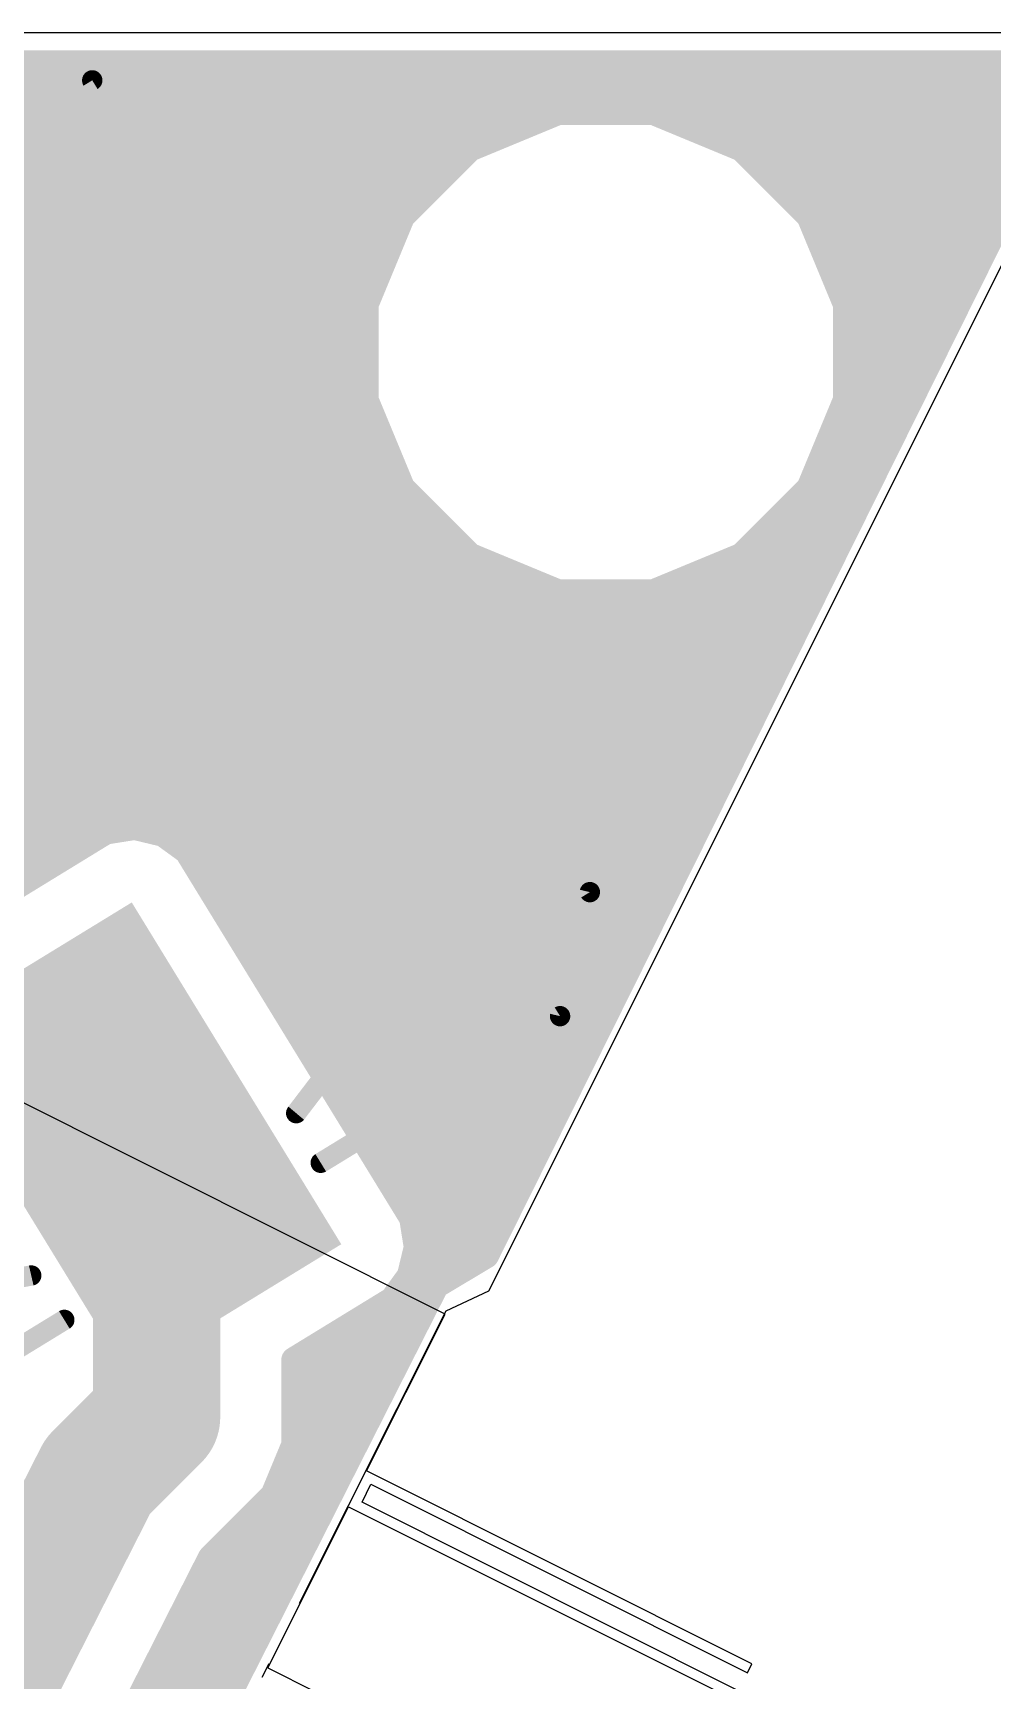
# Model space of a CAD drawing. Extents: x 0 to 110, y 0 to 76.
# Drawn here: x 76.38 to 85.95, y 37.47 to 53.9 of the extents above; entities that cross this region are included whole.
import ezdxf

# ---------------------------------------------------------------- set-up
doc = ezdxf.new("R2010")
doc.units = 0
doc.layers.get('0').update_dxf_attribs({"linetype": 'CONTINUOUS'})
for name, color, linetype in [('1', 22, 'CONTINUOUS'), ('18', 82, 'CONTINUOUS'), ('21', 253, 'CONTINUOUS'), ('22', 253, 'CONTINUOUS'), ('255', 6, 'CONTINUOUS')]:
    doc.layers.add(name, color=color, linetype=linetype)

# ---------------------------------------------------------------- blocks, each defined once
blk = doc.blocks.new('RECT')
blk.add_solid([(-0.5, -0.5), (0.5, -0.5), (-0.5, 0.5), (0.5, 0.5)])
blk = doc.blocks.new('ROUNDV')
at = {"const_width": 0.5}
blk.add_lwpolyline([(0, -0.25, 1), (0, 0.25, 1), (0, -0.25)], format="xyb", dxfattribs=at)

msp = doc.modelspace()

# ---------------------------------------------------------------- linework, layer by layer
at = {"layer": '1'}
for points, const_width in [([(72.992, 53.594), (86.797, 53.594)], 0.254), ([(73, 53.6), (86.8, 53.6)], 0.254), ([(86.8, 53.6), (80.9, 41.7)], 0.254), ([(72.6533, 53.34), (86.6711, 53.34)], 0.254), ([(26.9902, 53.086), (81.5642, 53.086)], 0.254), ([(81.6166, 53.1077), (80.7371, 52.7434)], 0.254), ([(82.5686, 53.1077), (81.6166, 53.1077)], 0.254), ([(83.4481, 52.7434), (82.5686, 53.1077)], 0.254), ([(82.6211, 53.086), (86.5452, 53.086)], 0.254), ([(65.2896, 52.832), (80.951, 52.832)], 0.254), ([(83.2343, 52.832), (86.4192, 52.832)], 0.254), ([(80.7371, 52.7434), (80.0639, 52.0703)], 0.254), ([(84.1213, 52.0703), (83.4481, 52.7434)], 0.254), ([(65.5744, 52.578), (80.5717, 52.578)], 0.254), ([(83.6136, 52.578), (86.2933, 52.578)], 0.254), ([(73.4438, 52.324), (80.3177, 52.324)], 0.254), ([(83.8676, 52.324), (86.1674, 52.324)], 0.254), ([(73.6158, 52.07), (80.0638, 52.07)], 0.254), ([(80.0639, 52.0703), (79.6996, 51.1907)], 0.254), ([(84.4856, 51.1907), (84.1213, 52.0703)], 0.254), ([(84.1214, 52.07), (86.0414, 52.07)], 0.254), ([(73.7714, 51.816), (79.9586, 51.816)], 0.254), ([(84.2266, 51.816), (85.9155, 51.816)], 0.254), ([(73.9271, 51.562), (79.8534, 51.562)], 0.254), ([(76.4, 51.1), (76.4, 51)], 1.27), ([(84.3318, 51.562), (85.7896, 51.562)], 0.254), ([(74.0827, 51.308), (79.7482, 51.308)], 0.254), ([(79.6996, 51.1907), (79.6996, 50.2387)], 0.254), ([(84.437, 51.308), (85.6636, 51.308)], 0.254), ([(84.4856, 50.2387), (84.4856, 51.1907)], 0.254), ([(74.2384, 51.054), (79.6996, 51.054)], 0.254), ([(84.4856, 51.054), (85.5377, 51.054)], 0.254), ([(74.394, 50.8), (79.6996, 50.8)], 0.254), ([(84.4856, 50.8), (85.4118, 50.8)], 0.254), ([(74.3224, 50.546), (79.6996, 50.546)], 0.254), ([(84.4856, 50.546), (85.2858, 50.546)], 0.254), ([(76.4632, 49.6868), (73.1633, 49.6868)], 1.27), ([(74.7053, 50.292), (79.6996, 50.292)], 0.254), ([(77.8, 48.35), (76.4632, 49.6868)], 1.27), ([(79.6996, 50.2387), (80.0639, 49.3592)], 0.254), ([(84.1213, 49.3592), (84.4856, 50.2387)], 0.254), ([(84.4856, 50.292), (85.1599, 50.292)], 0.254), ([(74.861, 50.038), (79.7828, 50.038)], 0.254), ([(84.4025, 50.038), (85.034, 50.038)], 0.254), ([(75.0166, 49.784), (79.888, 49.784)], 0.254), ([(84.2973, 49.784), (84.908, 49.784)], 0.254), ([(75.1723, 49.53), (79.9932, 49.53)], 0.254), ([(84.1921, 49.53), (84.7821, 49.53)], 0.254), ([(80.0639, 49.3592), (80.7371, 48.686)], 0.254), ([(83.4481, 48.686), (84.1213, 49.3592)], 0.254), ([(75.3279, 49.276), (80.1471, 49.276)], 0.254), ([(84.0381, 49.276), (84.6562, 49.276)], 0.254), ([(75.4836, 49.022), (80.4011, 49.022)], 0.254), ([(83.7841, 49.022), (84.5302, 49.022)], 0.254), ([(75.632, 48.768), (80.6551, 48.768)], 0.254), ([(80.7371, 48.686), (81.6166, 48.3217)], 0.254), ([(82.5686, 48.3217), (83.4481, 48.686)], 0.254), ([(83.5301, 48.768), (84.4043, 48.768)], 0.254), ([(75.637, 48.514), (81.1524, 48.514)], 0.254), ([(83.0328, 48.514), (84.2784, 48.514)], 0.254), ([(75.392, 48.26), (84.1524, 48.26)], 0.254), ([(81.6166, 48.3217), (82.5686, 48.3217)], 0.254), ([(74.9775, 48.006), (84.0265, 48.006)], 0.254), ([(74.563, 47.752), (83.9006, 47.752)], 0.254), ([(74.1485, 47.498), (83.7746, 47.498)], 0.254), ([(73.734, 47.244), (83.6487, 47.244)], 0.254), ([(73.3195, 46.99), (83.5228, 46.99)], 0.254), ([(65.139, 46.736), (83.3968, 46.736)], 0.254), ([(65.139, 46.482), (83.2709, 46.482)], 0.254), ([(65.139, 46.228), (83.145, 46.228)], 0.254), ([(65.139, 45.974), (77.3903, 45.974)], 0.254), ([(77.1042, 45.9287), (74.7227, 44.4693)], 0.254), ([(77.3936, 45.9745), (77.1042, 45.9287)], 0.254), ([(77.6785, 45.9061), (77.3936, 45.9745)], 0.254), ([(77.3957, 45.974), (83.019, 45.974)], 0.254), ([(77.9156, 45.7339), (77.6785, 45.9061)], 0.254), ([(80.1587, 42.0735), (77.9156, 45.7339)], 0.254), ([(65.139, 45.72), (76.7636, 45.72)], 0.254), ([(77.9241, 45.72), (82.8931, 45.72)], 0.254), ([(65.139, 45.466), (76.3492, 45.466)], 0.254), ([(78.0798, 45.466), (82.7672, 45.466)], 0.254), ([(78.2354, 45.212), (82.6412, 45.212)], 0.254), ([(78.3911, 44.958), (82.5153, 44.958)], 0.254), ([(78.5467, 44.704), (82.3894, 44.704)], 0.254), ([(78.7024, 44.45), (82.2634, 44.45)], 0.254), ([(78.858, 44.196), (82.1375, 44.196)], 0.254), ([(79.0137, 43.942), (82.0116, 43.942)], 0.254), ([(79.1693, 43.688), (81.8856, 43.688)], 0.254), ([(79.325, 43.434), (81.7597, 43.434)], 0.254), ([(77.6116, 42.4233), (77.3433, 42.8657)], 1.016), ([(79.4806, 43.18), (81.6338, 43.18)], 0.254), ([(77.6116, 42.4233), (77.6116, 40.0866)], 1.27), ([(79.6363, 42.926), (81.5079, 42.926)], 0.254), ([(79.7919, 42.672), (81.3819, 42.672)], 0.254), ([(79.9476, 42.418), (81.256, 42.418)], 0.254), ([(80.1032, 42.164), (81.1301, 42.164)], 0.254), ([(80.2046, 41.784), (80.1587, 42.0735)], 0.254), ([(80.1361, 41.4991), (80.2046, 41.784)], 0.254), ([(80.1846, 41.91), (81.0041, 41.91)], 0.254), ([(80.1738, 41.656), (80.8267, 41.656)], 0.254), ([(80.9, 41.7), (80.4, 41.4)], 0.254), ([(79.9639, 41.262), (80.1361, 41.4991)], 0.254), ([(80.4, 41.4), (76.6, 33.9)], 0.254), ([(80.0656, 41.402), (80.4033, 41.402)], 0.254), ([(78.9832, 40.661), (79.9639, 41.262)], 0.254), ([(79.7779, 41.148), (80.2723, 41.148)], 0.254), ([(79.3634, 40.894), (80.1436, 40.894)], 0.254), ([(78.9832, 39.8137), (78.9832, 40.661)], 0.254), ([(78.9832, 40.64), (80.0149, 40.64)], 0.254), ([(77.6116, 40.0866), (77.025, 39.5)], 1.27), ([(78.9832, 40.386), (79.8862, 40.386)], 0.254), ([(77.025, 39.5), (63.925, 13.675)], 1.27), ([(78.9832, 40.132), (79.7575, 40.132)], 0.254), ([(78.7743, 39.3096), (78.9832, 39.8137)], 0.254), ([(78.9832, 39.878), (79.6289, 39.878)], 0.254), ([(78.9046, 39.624), (79.5002, 39.624)], 0.254), ([(78.7994, 39.37), (79.3715, 39.37)], 0.254), ([(78.1494, 38.6846), (78.7743, 39.3096)], 0.254), ([(78.5807, 39.116), (79.2428, 39.116)], 0.254), ([(78.3267, 38.862), (79.1141, 38.862)], 0.254), ([(65.1855, 13.128), (78.1494, 38.6846)], 0.254), ([(78.1105, 38.608), (78.9854, 38.608)], 0.254), ([(77.9817, 38.354), (78.8567, 38.354)], 0.254), ([(77.8528, 38.1), (78.728, 38.1)], 0.254), ([(77.724, 37.846), (78.5993, 37.846)], 0.254), ([(77.5951, 37.592), (78.4706, 37.592)], 0.254), ([(77.4663, 37.338), (78.3419, 37.338)], 0.254)]:
    msp.add_lwpolyline(points, dxfattribs=dict(at, const_width=const_width))
for points, const_width in [([(81.6166, 53.1712, 1), (81.6166, 53.0442)], 0.127), ([(81.5642, 53.0225, 1), (81.5642, 53.1495)], 0.127), ([(81.6409, 53.0491, 1), (81.5923, 53.1664)], 0.127), ([(82.5929, 53.1664, 1), (82.5443, 53.0491)], 0.127), ([(82.6211, 53.1495, 1), (82.6211, 53.0225)], 0.127), ([(82.5686, 53.0442, 1), (82.5686, 53.1712)], 0.127), ([(80.951, 52.7685, 1), (80.951, 52.8955)], 0.127), ([(83.2343, 52.8955, 1), (83.2343, 52.7685)], 0.127), ([(80.7128, 52.8021, 1), (80.7614, 52.6847)], 0.127), ([(80.782, 52.6985, 1), (80.6922, 52.7883)], 0.127), ([(83.4931, 52.7883, 1), (83.4032, 52.6985)], 0.127), ([(83.4238, 52.6847, 1), (83.4725, 52.8021)], 0.127), ([(80.5717, 52.5145, 1), (80.5717, 52.6415)], 0.127), ([(83.6136, 52.6415, 1), (83.6136, 52.5145)], 0.127), ([(80.3177, 52.2605, 1), (80.3177, 52.3875)], 0.127), ([(83.8676, 52.3875, 1), (83.8676, 52.2605)], 0.127), ([(80.019, 52.1152, 1), (80.1088, 52.0254)], 0.127), ([(80.1226, 52.046, 1), (80.0053, 52.0946)], 0.127), ([(80.0638, 52.0065, 1), (80.0638, 52.1335)], 0.127), ([(84.18, 52.0946, 1), (84.0626, 52.046)], 0.127), ([(84.1214, 52.1335, 1), (84.1214, 52.0065)], 0.127), ([(84.0764, 52.0254, 1), (84.1662, 52.1152)], 0.127), ([(79.9586, 51.7525, 1), (79.9586, 51.8795)], 0.127), ([(84.2266, 51.8795, 1), (84.2266, 51.7525)], 0.127), ([(85.9155, 51.7525, 1), (85.9155, 51.8795)], 0.127), ([(76.7175, 51.1, 1), (76.0825, 51.1)], 0.635), ([(79.8534, 51.4985, 1), (79.8534, 51.6255)], 0.127), ([(84.3318, 51.6255, 1), (84.3318, 51.4985)], 0.127), ([(85.7896, 51.4985, 1), (85.7896, 51.6255)], 0.127), ([(76.0825, 51, 1), (76.7175, 51)], 0.635), ([(79.7631, 51.1907, 1), (79.6361, 51.1907)], 0.127), ([(79.641, 51.215, 1), (79.7583, 51.1664)], 0.127), ([(79.7482, 51.2445, 1), (79.7482, 51.3715)], 0.127), ([(84.437, 51.3715, 1), (84.437, 51.2445)], 0.127), ([(84.5491, 51.1907, 1), (84.4221, 51.1907)], 0.127), ([(84.427, 51.1664, 1), (84.5443, 51.215)], 0.127), ([(85.6636, 51.2445, 1), (85.6636, 51.3715)], 0.127), ([(79.6996, 50.9905, 1), (79.6996, 51.1175)], 0.127), ([(84.4856, 51.1175, 1), (84.4856, 50.9905)], 0.127), ([(85.5377, 50.9905, 1), (85.5377, 51.1175)], 0.127), ([(79.6996, 50.7365, 1), (79.6996, 50.8635)], 0.127), ([(84.4856, 50.8635, 1), (84.4856, 50.7365)], 0.127), ([(85.4118, 50.7365, 1), (85.4118, 50.8635)], 0.127), ([(79.6996, 50.4825, 1), (79.6996, 50.6095)], 0.127), ([(84.4856, 50.6095, 1), (84.4856, 50.4825)], 0.127), ([(85.2858, 50.4825, 1), (85.2858, 50.6095)], 0.127), ([(76.6877, 49.9113, 1), (76.2387, 49.4623)], 0.635), ([(76.4632, 49.3693, 1), (76.4632, 50.0043)], 0.635), ([(79.6361, 50.2387, 1), (79.7631, 50.2387)], 0.127), ([(79.7583, 50.263, 1), (79.641, 50.2144)], 0.127), ([(79.6996, 50.2285, 1), (79.6996, 50.3555)], 0.127), ([(84.4856, 50.3555, 1), (84.4856, 50.2285)], 0.127), ([(84.4221, 50.2387, 1), (84.5491, 50.2387)], 0.127), ([(84.5443, 50.2144, 1), (84.427, 50.263)], 0.127), ([(85.1599, 50.2285, 1), (85.1599, 50.3555)], 0.127), ([(79.7828, 49.9745, 1), (79.7828, 50.1015)], 0.127), ([(84.4025, 50.1015, 1), (84.4025, 49.9745)], 0.127), ([(85.034, 49.9745, 1), (85.034, 50.1015)], 0.127), ([(79.888, 49.7205, 1), (79.888, 49.8475)], 0.127), ([(84.2973, 49.8475, 1), (84.2973, 49.7205)], 0.127), ([(84.908, 49.7205, 1), (84.908, 49.8475)], 0.127), ([(79.9932, 49.4665, 1), (79.9932, 49.5935)], 0.127), ([(84.1921, 49.5935, 1), (84.1921, 49.4665)], 0.127), ([(84.7821, 49.4665, 1), (84.7821, 49.5935)], 0.127), ([(80.1088, 49.4041, 1), (80.019, 49.3143)], 0.127), ([(84.1662, 49.3143, 1), (84.0764, 49.4041)], 0.127), ([(80.0053, 49.3349, 1), (80.1226, 49.3835)], 0.127), ([(80.1471, 49.2125, 1), (80.1471, 49.3395)], 0.127), ([(84.0381, 49.3395, 1), (84.0381, 49.2125)], 0.127), ([(84.0626, 49.3835, 1), (84.18, 49.3349)], 0.127), ([(84.6562, 49.2125, 1), (84.6562, 49.3395)], 0.127), ([(80.4011, 48.9585, 1), (80.4011, 49.0855)], 0.127), ([(83.7841, 49.0855, 1), (83.7841, 48.9585)], 0.127), ([(84.5302, 48.9585, 1), (84.5302, 49.0855)], 0.127), ([(77.5755, 48.1255, 1), (78.0245, 48.5745)], 0.635), ([(80.6551, 48.7045, 1), (80.6551, 48.8315)], 0.127), ([(80.7614, 48.7447, 1), (80.7128, 48.6274)], 0.127), ([(83.4725, 48.6274, 1), (83.4238, 48.7447)], 0.127), ([(83.5301, 48.8315, 1), (83.5301, 48.7045)], 0.127), ([(84.4043, 48.7045, 1), (84.4043, 48.8315)], 0.127), ([(80.6922, 48.6411, 1), (80.782, 48.7309)], 0.127), ([(83.4032, 48.7309, 1), (83.4931, 48.6411)], 0.127), ([(81.1524, 48.4505, 1), (81.1524, 48.5775)], 0.127), ([(83.0328, 48.5775, 1), (83.0328, 48.4505)], 0.127), ([(84.2784, 48.4505, 1), (84.2784, 48.5775)], 0.127), ([(81.6166, 48.3852, 1), (81.6166, 48.2582)], 0.127), ([(81.5923, 48.2631, 1), (81.6409, 48.3804)], 0.127), ([(82.5443, 48.3804, 1), (82.5929, 48.2631)], 0.127), ([(82.5686, 48.2582, 1), (82.5686, 48.3852)], 0.127), ([(84.1524, 48.1965, 1), (84.1524, 48.3235)], 0.127), ([(84.0265, 47.9425, 1), (84.0265, 48.0695)], 0.127), ([(83.9006, 47.6885, 1), (83.9006, 47.8155)], 0.127), ([(83.7746, 47.4345, 1), (83.7746, 47.5615)], 0.127), ([(83.6487, 47.1805, 1), (83.6487, 47.3075)], 0.127), ([(83.5228, 46.9265, 1), (83.5228, 47.0535)], 0.127), ([(83.3968, 46.6725, 1), (83.3968, 46.7995)], 0.127), ([(83.2709, 46.4185, 1), (83.2709, 46.5455)], 0.127), ([(83.145, 46.1645, 1), (83.145, 46.2915)], 0.127), ([(77.0942, 45.9914, 1), (77.1141, 45.866)], 0.127), ([(77.1373, 45.8745, 1), (77.071, 45.9828)], 0.127), ([(77.4084, 46.0363, 1), (77.3788, 45.9128)], 0.127), ([(77.3957, 46.0375, 1), (77.3957, 45.9105)], 0.127), ([(77.4035, 45.9118, 1), (77.3837, 46.0372)], 0.127), ([(77.3903, 45.9105, 1), (77.3903, 46.0375)], 0.127), ([(77.7159, 45.9575, 1), (77.6412, 45.8547)], 0.127), ([(77.6637, 45.8444, 1), (77.6934, 45.9679)], 0.127), ([(83.019, 45.9105, 1), (83.019, 46.0375)], 0.127), ([(77.9697, 45.767, 1), (77.8615, 45.7007)], 0.127), ([(76.7636, 45.6565, 1), (76.7636, 45.7835)], 0.127), ([(77.9241, 45.7835, 1), (77.9241, 45.6565)], 0.127), ([(77.8783, 45.6825, 1), (77.9529, 45.7852)], 0.127), ([(82.8931, 45.6565, 1), (82.8931, 45.7835)], 0.127), ([(76.3492, 45.4025, 1), (76.3492, 45.5295)], 0.127), ([(78.0798, 45.5295, 1), (78.0798, 45.4025)], 0.127), ([(82.7672, 45.4025, 1), (82.7672, 45.5295)], 0.127), ([(78.2354, 45.2755, 1), (78.2354, 45.1485)], 0.127), ([(82.6412, 45.1485, 1), (82.6412, 45.2755)], 0.127), ([(78.3911, 45.0215, 1), (78.3911, 44.8945)], 0.127), ([(82.5153, 44.8945, 1), (82.5153, 45.0215)], 0.127), ([(78.5467, 44.7675, 1), (78.5467, 44.6405)], 0.127), ([(82.3894, 44.6405, 1), (82.3894, 44.7675)], 0.127), ([(78.7024, 44.5135, 1), (78.7024, 44.3865)], 0.127), ([(82.2634, 44.3865, 1), (82.2634, 44.5135)], 0.127), ([(78.858, 44.2595, 1), (78.858, 44.1325)], 0.127), ([(82.1375, 44.1325, 1), (82.1375, 44.2595)], 0.127), ([(79.0137, 44.0055, 1), (79.0137, 43.8785)], 0.127), ([(82.0116, 43.8785, 1), (82.0116, 44.0055)], 0.127), ([(79.1693, 43.7515, 1), (79.1693, 43.6245)], 0.127), ([(81.8856, 43.6245, 1), (81.8856, 43.7515)], 0.127), ([(79.325, 43.4975, 1), (79.325, 43.3705)], 0.127), ([(81.7597, 43.3705, 1), (81.7597, 43.4975)], 0.127), ([(77.5605, 42.9974, 1), (77.1261, 42.734)], 0.508), ([(79.4806, 43.2435, 1), (79.4806, 43.1165)], 0.127), ([(81.6338, 43.1165, 1), (81.6338, 43.2435)], 0.127), ([(77.9291, 42.4233, 1), (77.2941, 42.4233)], 0.635), ([(79.6363, 42.9895, 1), (79.6363, 42.8625)], 0.127), ([(81.5079, 42.8625, 1), (81.5079, 42.9895)], 0.127), ([(77.3944, 42.2916, 1), (77.8287, 42.555)], 0.508), ([(79.7919, 42.7355, 1), (79.7919, 42.6085)], 0.127), ([(81.3819, 42.6085, 1), (81.3819, 42.7355)], 0.127), ([(79.9476, 42.4815, 1), (79.9476, 42.3545)], 0.127), ([(81.256, 42.3545, 1), (81.256, 42.4815)], 0.127), ([(80.1032, 42.2275, 1), (80.1032, 42.1005)], 0.127), ([(81.1301, 42.1005, 1), (81.1301, 42.2275)], 0.127), ([(80.2214, 42.0834, 1), (80.096, 42.0635)], 0.127), ([(80.1046, 42.0403, 1), (80.2129, 42.1066)], 0.127), ([(80.1846, 41.9735, 1), (80.1846, 41.8465)], 0.127), ([(80.2663, 41.7692, 1), (80.1428, 41.7988)], 0.127), ([(81.0041, 41.8465, 1), (81.0041, 41.9735)], 0.127), ([(80.1738, 41.7195, 1), (80.1738, 41.5925)], 0.127), ([(80.1418, 41.7741, 1), (80.2673, 41.794)], 0.127), ([(80.8267, 41.5925, 1), (80.8267, 41.7195)], 0.127), ([(80.8431, 41.7282, 1), (80.9569, 41.6718)], 0.127), ([(80.9327, 41.6455, 1), (80.8673, 41.7545)], 0.127), ([(80.1875, 41.4618, 1), (80.0848, 41.5364)], 0.127), ([(80.0656, 41.4655, 1), (80.0656, 41.3385)], 0.127), ([(80.0744, 41.5139, 1), (80.1979, 41.4843)], 0.127), ([(80.3673, 41.4545, 1), (80.4327, 41.3455)], 0.127), ([(80.4566, 41.3713, 1), (80.3434, 41.4287)], 0.127), ([(80.4033, 41.3385, 1), (80.4033, 41.4655)], 0.127), ([(79.7779, 41.2115, 1), (79.7779, 41.0845)], 0.127), ([(79.9125, 41.2993, 1), (80.0153, 41.2247)], 0.127), ([(79.9971, 41.2079, 1), (79.9307, 41.3161)], 0.127), ([(80.2723, 41.0845, 1), (80.2723, 41.2115)], 0.127), ([(79.3634, 40.9575, 1), (79.3634, 40.8305)], 0.127), ([(80.1436, 40.8305, 1), (80.1436, 40.9575)], 0.127), ([(79.0467, 40.661, 1), (78.9197, 40.661)], 0.127), ([(78.95, 40.7151, 1), (79.0163, 40.6069)], 0.127), ([(78.9832, 40.7035, 1), (78.9832, 40.5765)], 0.127), ([(80.0149, 40.5765, 1), (80.0149, 40.7035)], 0.127), ([(77.8361, 39.8621, 1), (77.3871, 40.3111)], 0.635), ([(78.9832, 40.4495, 1), (78.9832, 40.3225)], 0.127), ([(79.8862, 40.3225, 1), (79.8862, 40.4495)], 0.127), ([(77.2941, 40.0866, 1), (77.9291, 40.0866)], 0.635), ([(77.3082, 39.3564, 1), (76.7418, 39.6436)], 0.635), ([(78.9832, 40.1955, 1), (78.9832, 40.0685)], 0.127), ([(79.7575, 40.0685, 1), (79.7575, 40.1955)], 0.127), ([(76.8005, 39.7245, 1), (77.2495, 39.2755)], 0.635), ([(78.9832, 39.9415, 1), (78.9832, 39.8145)], 0.127), ([(79.0418, 39.7894, 1), (78.9245, 39.838)], 0.127), ([(79.6289, 39.8145, 1), (79.6289, 39.9415)], 0.127), ([(78.9197, 39.8137, 1), (79.0467, 39.8137)], 0.127), ([(78.9046, 39.6875, 1), (78.9046, 39.5605)], 0.127), ([(79.5002, 39.5605, 1), (79.5002, 39.6875)], 0.127), ([(78.7994, 39.4335, 1), (78.7994, 39.3065)], 0.127), ([(79.3715, 39.3065, 1), (79.3715, 39.4335)], 0.127), ([(78.7157, 39.3339, 1), (78.833, 39.2853)], 0.127), ([(78.8192, 39.2647, 1), (78.7294, 39.3545)], 0.127), ([(78.5807, 39.1795, 1), (78.5807, 39.0525)], 0.127), ([(79.2428, 39.0525, 1), (79.2428, 39.1795)], 0.127), ([(78.3267, 38.9255, 1), (78.3267, 38.7985)], 0.127), ([(79.1141, 38.7985, 1), (79.1141, 38.9255)], 0.127), ([(78.1045, 38.7295, 1), (78.1943, 38.6397)], 0.127), ([(78.206, 38.6559, 1), (78.0927, 38.7134)], 0.127), ([(78.1105, 38.6715, 1), (78.1105, 38.5445)], 0.127), ([(78.9854, 38.5445, 1), (78.9854, 38.6715)], 0.127), ([(77.9817, 38.4175, 1), (77.9817, 38.2905)], 0.127), ([(78.8567, 38.2905, 1), (78.8567, 38.4175)], 0.127), ([(77.8528, 38.1635, 1), (77.8528, 38.0365)], 0.127), ([(78.728, 38.0365, 1), (78.728, 38.1635)], 0.127), ([(77.724, 37.9095, 1), (77.724, 37.7825)], 0.127), ([(78.5993, 37.7825, 1), (78.5993, 37.9095)], 0.127), ([(77.5951, 37.6555, 1), (77.5951, 37.5285)], 0.127), ([(78.4706, 37.5285, 1), (78.4706, 37.6555)], 0.127)]:
    msp.add_lwpolyline(points, format="xyb", dxfattribs=dict(at, const_width=const_width))
at = {"layer": '21', "const_width": 0.2032}
for points in [[(73.8153, 51.4937), (76.9701, 53.4269)], [(76.9701, 53.4269), (81.9338, 45.3269)], [(81.9338, 45.3269), (81.6367, 44.0892)], [(81.6367, 44.0892), (79.2493, 42.6262)], [(76.6913, 41.0587), (74.304, 39.5958)]]:
    msp.add_lwpolyline(points, dxfattribs=at)
at = {"layer": '21'}
for points, const_width in [([(77.0134, 53.4535, 1), (76.9267, 53.4004)], 0.1016), ([(76.9966, 53.3836, 1), (76.9435, 53.4703)], 0.1016), ([(79.0045, 43.1213, 0.7208), (74.1453, 51.0509)], 0.2032), ([(71.5021, 49.4311, 0.7208), (76.3613, 41.5016)], 0.2032), ([(81.9832, 45.315, 1), (81.8844, 45.3387)], 0.1016), ([(81.8905, 45.3003, 1), (81.9771, 45.3534)], 0.1016), ([(81.5873, 44.1011, 1), (81.6861, 44.0774)], 0.1016), ([(81.6632, 44.0459, 1), (81.6101, 44.1326)], 0.1016), ([(78.9656, 43.154, 1), (79.0434, 43.0886)], 0.1016), ([(79.2227, 42.6696, 1), (79.2758, 42.5829)], 0.1016), ([(76.3728, 41.4521, 1), (76.3499, 41.5511)], 0.1016), ([(76.7179, 41.0154, 1), (76.6648, 41.1021)], 0.1016)]:
    msp.add_lwpolyline(points, format="xyb", dxfattribs=dict(at, const_width=const_width))
at = {"layer": '22'}
for p, q in [((80.4894, 41.1175), (74.3197, 44.207)), ((79.7058, 39.5527), (80.4894, 41.1175)), ((83.5507, 37.6273), (79.7058, 39.5527)), ((79.6609, 39.2397), (79.7505, 39.4185)), ((79.7505, 39.4185), (83.5059, 37.5379)), ((78.7207, 37.5856), (79.5267, 39.195)), ((79.5267, 39.195), (83.3716, 37.2697)), ((83.4163, 37.3591), (79.6609, 39.2397)), ((78.7207, 37.5856), (82.7891, 35.5483)), ((83.5059, 37.5379), (83.5507, 37.6273))]:
    msp.add_line(p, q, dxfattribs=at)
at = {"layer": '255'}
for p, q in [((87.2, 53.9), (72.875, 53.9)), ((80.925, 41.35), (87.2, 53.9)), ((80.5, 41.15), (80.925, 41.35)), ((79.0363, 38.2329), (80.5, 41.15)), ((78.6664, 37.4955), (78.7336, 37.6295))]:
    msp.add_line(p, q, dxfattribs=at)

# ---------------------------------------------------------------- block references
at = {"layer": '1', "xscale": 4, "yscale": 2.5, "rotation": 301.5}
msp.add_blockref('RECT', (77.3433, 42.8657), dxfattribs=at)
at = {"layer": '18'}
for p, xscale, yscale in [((76.4, 51.1), 2.399999999999999, 2.399999999999999), ((77.8, 48.35), 1.5, 1.5)]:
    msp.add_blockref('ROUNDV', p, dxfattribs=dict(at, xscale=xscale, yscale=yscale))

doc.saveas('drawing.dxf')
